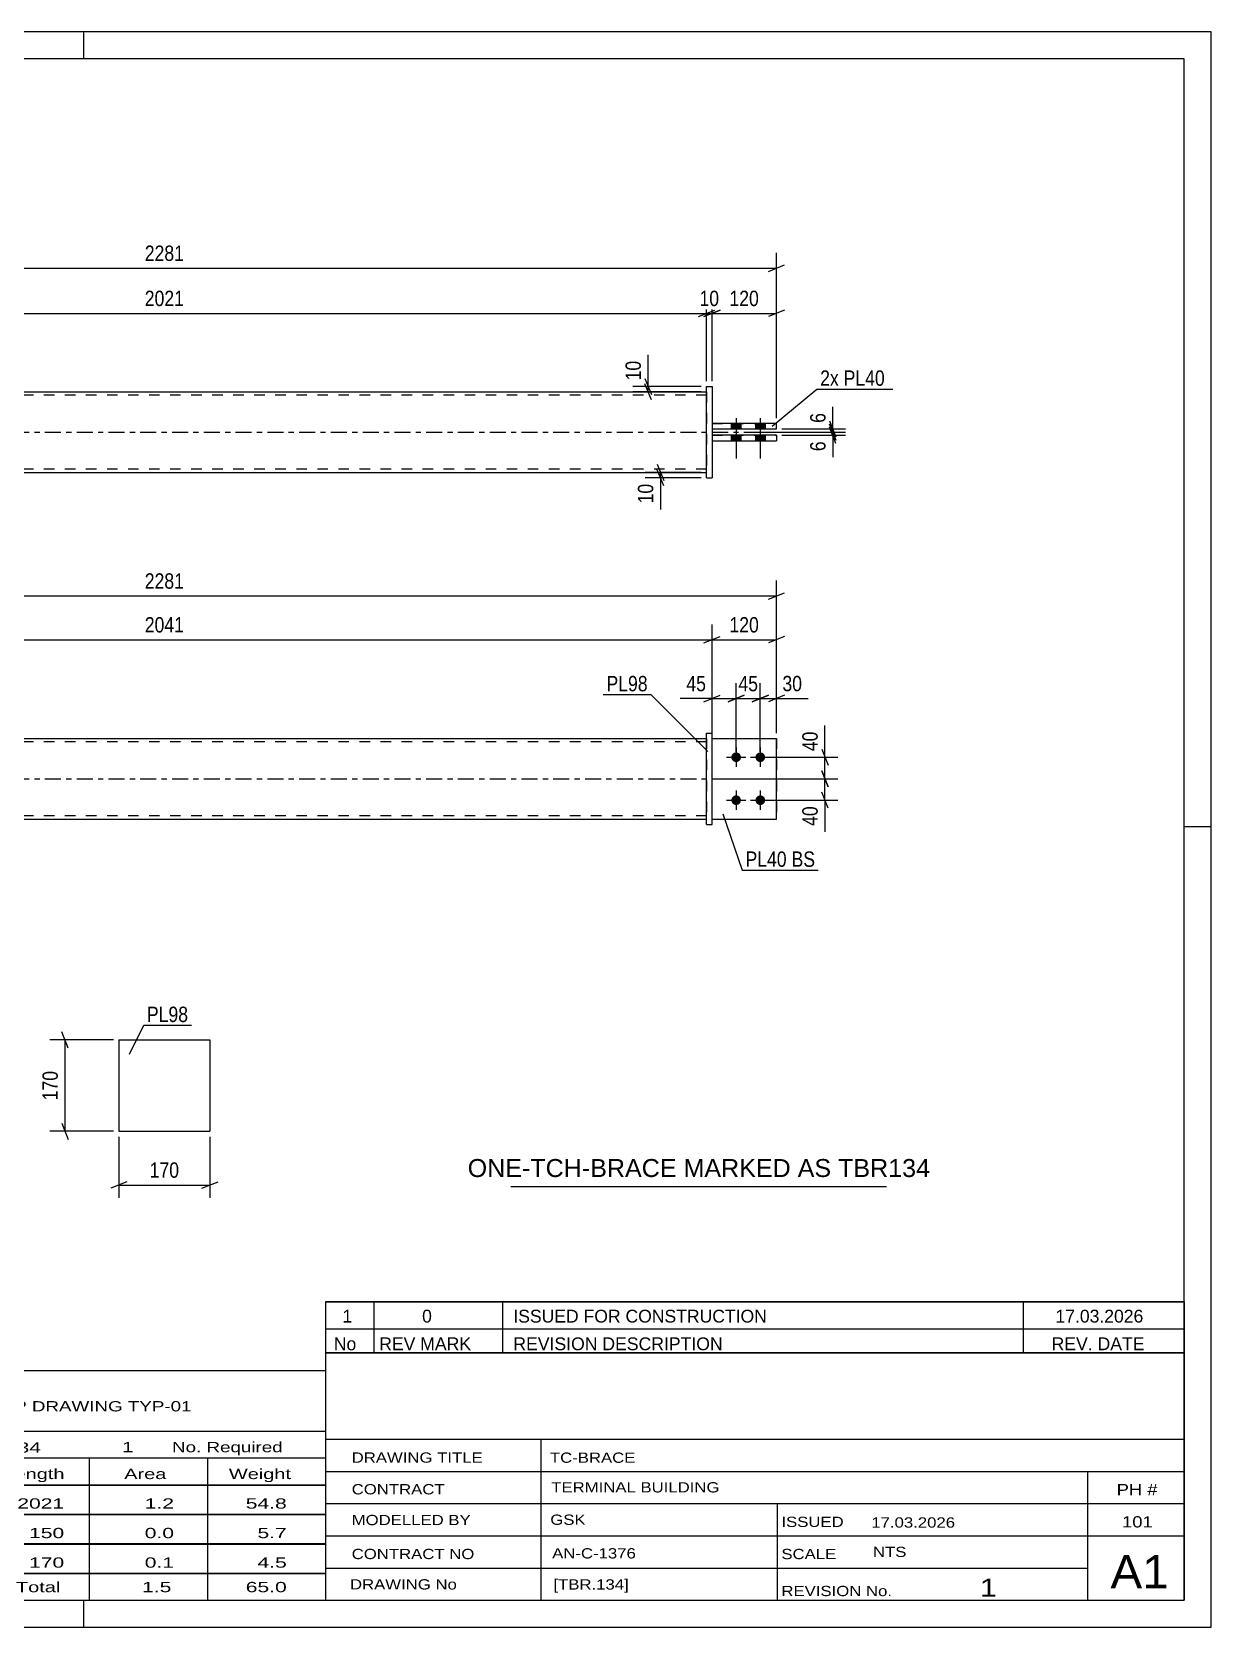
# Model space of a CAD drawing. Header units: millimetres. Extents: x 0 to 420, y 0 to 297.
# Drawn here: x 200.3 to 420, y 0 to 297 of the extents above; entities that cross this region are included whole.
import ezdxf

# ---------------------------------------------------------------- set-up
doc = ezdxf.new("R2010")
doc.units = ezdxf.units.MM
doc.linetypes.add('DXK_LINE_DOT2', pattern=[3.9198, 1.9599, -1.9599])
doc.linetypes.add('DXK_LINE_DOT3', pattern=[5.9187, 2.979, -0.9799, 0.9799, -0.9799])
doc.styles.add('Arial', font='ARIAL.TTF', dxfattribs={"height": 0.2})
doc.styles.add('Arial Narrow', font='ARIALN.TTF', dxfattribs={"height": 0.2})

# ---------------------------------------------------------------- blocks, each defined once
blk = doc.blocks.new('Unknown-580573572-1163')
at = {"color": 5, "linetype": 'Continuous'}
for p, q in [((420, 297), (0, 297)), ((210, 292), (210, 297)), ((420, 0), (420, 297)), ((415, 292), (5, 292)), ((415, 5), (415, 292)), ((420, 149), (415, 149)), ((5, 5), (415, 5)), ((210, 0), (210, 5)), ((0, 0), (420, 0))]:
    blk.add_line(p, q, dxfattribs=at)
blk = doc.blocks.new('Part-580573572-1769 - 1738')
at = {"color": 2, "linetype": 'Continuous'}
for p, q in [((327.01, 165.45), (339.01, 165.45)), ((339.01, 165.45), (339.01, 165.45)), ((339.01, 150.45), (339.01, 165.45)), ((327.01, 150.45), (339.01, 150.45))]:
    blk.add_line(p, q, dxfattribs=at)
at = {"color": 7, "linetype": 'DXK_LINE_DOT2'}
for p, q in [((327.01, 165.45), (339.01, 165.45)), ((327.01, 150.45), (327.01, 165.45)), ((327.01, 150.45), (327.01, 150.45)), ((327.01, 150.45), (339.01, 150.45))]:
    blk.add_line(p, q, dxfattribs=at)
blk = doc.blocks.new('Part-580573572-1764 - 1738')
at = {"color": 7, "linetype": 'DXK_LINE_DOT2'}
for p, q in [((327.01, 165.45), (339.01, 165.45)), ((327.01, 150.45), (327.01, 165.45)), ((327.01, 165.45), (339.01, 165.45)), ((339.01, 165.45), (339.01, 165.45)), ((339.01, 165.45), (339.01, 150.45)), ((327.01, 150.45), (327.01, 150.45)), ((327.01, 150.45), (339.01, 150.45)), ((327.01, 150.45), (339.01, 150.45))]:
    blk.add_line(p, q, dxfattribs=at)
blk = doc.blocks.new('Part-580573572-1784 - 1738')
at = {"color": 2, "linetype": 'Continuous'}
for p, q in [((326.01, 166.45), (327.01, 166.45)), ((326.01, 149.45), (326.01, 166.45)), ((327.01, 149.45), (327.01, 166.45)), ((326.01, 149.45), (326.01, 149.45)), ((326.01, 149.45), (327.01, 149.45))]:
    blk.add_line(p, q, dxfattribs=at)
at = {"color": 7, "linetype": 'DXK_LINE_DOT2'}
for p, q in [((326.01, 166.45), (327.01, 166.45)), ((326.01, 149.45), (327.01, 149.45))]:
    blk.add_line(p, q, dxfattribs=at)
blk = doc.blocks.new('Part-580573572-1804 - 1738')
at = {"color": 2, "linetype": 'Continuous'}
for p, q in [((123.96, 165.45), (326.01, 165.45)), ((123.96, 150.45), (326.01, 150.45))]:
    blk.add_line(p, q, dxfattribs=at)
at = {"color": 7, "linetype": 'DXK_LINE_DOT2'}
for p, q in [((123.96, 150.45), (123.96, 165.45)), ((326.01, 164.85), (123.96, 164.85)), ((326.01, 165.45), (326.01, 150.45)), ((326.01, 151.05), (123.96, 151.05))]:
    blk.add_line(p, q, dxfattribs=at)
at = {"color": 7, "linetype": 'DXK_LINE_DOT3'}
blk.add_line((113.96, 157.95), (336.01, 157.95), dxfattribs=at)
blk = doc.blocks.new('Bolt-580573572-1805 - 1738')
at = {"linetype": 'Continuous'}
for points in [[(331.51, 162.85), (331.69, 162.83), (331.87, 162.78), (332.04, 162.68), (332.18, 162.56), (332.29, 162.4), (332.36, 162.23), (332.4, 162.05), (332.4, 161.86), (332.36, 161.68), (332.29, 161.5), (332.18, 161.35), (332.04, 161.23), (331.87, 161.13), (331.69, 161.07), (331.51, 161.05), (331.32, 161.07), (331.14, 161.13), (330.98, 161.23), (330.84, 161.35), (330.73, 161.5), (330.65, 161.68), (330.61, 161.86), (330.61, 162.05), (330.65, 162.23), (330.73, 162.4), (330.84, 162.56), (330.98, 162.68), (331.14, 162.78), (331.32, 162.83)], [(336.01, 162.85), (336.19, 162.83), (336.37, 162.78), (336.54, 162.68), (336.68, 162.56), (336.79, 162.4), (336.86, 162.23), (336.9, 162.05), (336.9, 161.86), (336.86, 161.68), (336.79, 161.5), (336.68, 161.35), (336.54, 161.23), (336.37, 161.13), (336.19, 161.07), (336.01, 161.05), (335.82, 161.07), (335.64, 161.13), (335.48, 161.23), (335.34, 161.35), (335.23, 161.5), (335.15, 161.68), (335.11, 161.86), (335.11, 162.05), (335.15, 162.23), (335.23, 162.4), (335.34, 162.56), (335.48, 162.68), (335.64, 162.78), (335.82, 162.83)], [(331.51, 154.85), (331.69, 154.83), (331.87, 154.78), (332.04, 154.68), (332.18, 154.56), (332.29, 154.4), (332.36, 154.23), (332.4, 154.05), (332.4, 153.86), (332.36, 153.68), (332.29, 153.5), (332.18, 153.35), (332.04, 153.23), (331.87, 153.13), (331.69, 153.07), (331.51, 153.05), (331.32, 153.07), (331.14, 153.13), (330.98, 153.23), (330.84, 153.35), (330.73, 153.5), (330.65, 153.68), (330.61, 153.86), (330.61, 154.05), (330.65, 154.23), (330.73, 154.4), (330.84, 154.56), (330.98, 154.68), (331.14, 154.78), (331.32, 154.83)], [(336.01, 154.85), (336.19, 154.83), (336.37, 154.78), (336.54, 154.68), (336.68, 154.56), (336.79, 154.4), (336.86, 154.23), (336.9, 154.05), (336.9, 153.86), (336.86, 153.68), (336.79, 153.5), (336.68, 153.35), (336.54, 153.23), (336.37, 153.13), (336.19, 153.07), (336.01, 153.05), (335.82, 153.07), (335.64, 153.13), (335.48, 153.23), (335.34, 153.35), (335.23, 153.5), (335.15, 153.68), (335.11, 153.86), (335.11, 154.05), (335.15, 154.23), (335.23, 154.4), (335.34, 154.56), (335.48, 154.68), (335.64, 154.78), (335.82, 154.83)]]:
    blk.add_hatch(color=1, dxfattribs=at).paths.add_polyline_path(points)
at = {"color": 1, "linetype": 'Continuous'}
for p, q in [((331.51, 163.75), (331.51, 160.15)), ((336.01, 163.75), (336.01, 160.15)), ((329.71, 161.95), (333.31, 161.95)), ((334.21, 161.95), (337.81, 161.95)), ((331.51, 155.75), (331.51, 152.15)), ((336.01, 155.75), (336.01, 152.15)), ((329.71, 153.95), (333.31, 153.95)), ((334.21, 153.95), (337.81, 153.95))]:
    blk.add_line(p, q, dxfattribs=at)
blk = doc.blocks.new('Part-580573572-1418 - 1390')
at = {"color": 2, "linetype": 'Continuous'}
for p, q in [((339.01, 224.09), (327.01, 224.09)), ((327.01, 223.09), (339.01, 223.09)), ((339.01, 223.09), (339.01, 224.09))]:
    blk.add_line(p, q, dxfattribs=at)
at = {"color": 7, "linetype": 'DXK_LINE_DOT2'}
for p, q in [((327.01, 224.09), (327.01, 223.09)), ((327.01, 224.09), (339.01, 224.09)), ((327.01, 223.09), (339.01, 223.09))]:
    blk.add_line(p, q, dxfattribs=at)
blk = doc.blocks.new('Part-580573572-1445 - 1390')
at = {"color": 2, "linetype": 'Continuous'}
for p, q in [((123.96, 229.99), (326.01, 229.99)), ((123.96, 214.99), (326.01, 214.99))]:
    blk.add_line(p, q, dxfattribs=at)
at = {"color": 7, "linetype": 'DXK_LINE_DOT2'}
for p, q in [((123.96, 229.99), (123.96, 214.99)), ((326.01, 229.39), (123.96, 229.39)), ((326.01, 229.99), (326.01, 214.99)), ((326.01, 215.59), (123.96, 215.59))]:
    blk.add_line(p, q, dxfattribs=at)
at = {"color": 7, "linetype": 'DXK_LINE_DOT3'}
blk.add_line((113.96, 222.49), (336.01, 222.49), dxfattribs=at)
blk = doc.blocks.new('Bolt-580573572-1430 - 1390')
at = {"linetype": 'Continuous'}
for points in [[(332.41, 224.09), (330.61, 224.09), (330.61, 223.09), (332.41, 223.09)], [(332.41, 224.09), (330.61, 224.09), (330.61, 223.09), (332.41, 223.09)], [(336.91, 224.09), (335.11, 224.09), (335.11, 223.09), (336.91, 223.09)], [(336.91, 224.09), (335.11, 224.09), (335.11, 223.09), (336.91, 223.09)], [(332.41, 221.89), (330.61, 221.89), (330.61, 220.89), (332.41, 220.89)], [(332.41, 221.89), (330.61, 221.89), (330.61, 220.89), (332.41, 220.89)], [(336.91, 221.89), (335.11, 221.89), (335.11, 220.89), (336.91, 220.89)], [(336.91, 221.89), (335.11, 221.89), (335.11, 220.89), (336.91, 220.89)]]:
    blk.add_hatch(color=1, dxfattribs=at).paths.add_polyline_path(points)
at = {"color": 1, "linetype": 'Continuous'}
for p, q in [((330.61, 224.09), (330.61, 223.09)), ((330.61, 224.09), (330.61, 223.09)), ((331.51, 225.09), (331.51, 217.59)), ((331.51, 225.09), (331.51, 217.59)), ((332.41, 224.09), (332.41, 223.09)), ((332.41, 224.09), (332.41, 223.09)), ((335.11, 224.09), (335.11, 223.09)), ((335.11, 224.09), (335.11, 223.09)), ((336.01, 225.09), (336.01, 217.59)), ((336.01, 225.09), (336.01, 217.59)), ((336.91, 224.09), (336.91, 223.09)), ((336.91, 224.09), (336.91, 223.09)), ((330.61, 221.89), (330.61, 220.89)), ((330.61, 221.89), (330.61, 220.89)), ((332.41, 221.89), (332.41, 220.89)), ((332.41, 221.89), (332.41, 220.89)), ((335.11, 221.89), (335.11, 220.89)), ((335.11, 221.89), (335.11, 220.89)), ((336.91, 221.89), (336.91, 220.89)), ((336.91, 221.89), (336.91, 220.89))]:
    blk.add_line(p, q, dxfattribs=at)
blk = doc.blocks.new('Part-580573572-1457 - 1390')
at = {"color": 2, "linetype": 'Continuous'}
for p, q in [((326.01, 230.99), (326.01, 230.99)), ((326.01, 213.99), (326.01, 230.99)), ((326.01, 230.99), (327.01, 230.99)), ((327.01, 230.99), (327.01, 230.99)), ((327.01, 230.99), (327.01, 213.99)), ((326.01, 213.99), (327.01, 213.99)), ((326.01, 213.99), (326.01, 213.99)), ((327.01, 213.99), (327.01, 213.99))]:
    blk.add_line(p, q, dxfattribs=at)
at = {"color": 7, "linetype": 'DXK_LINE_DOT2'}
for p, q in [((326.01, 230.99), (327.01, 230.99)), ((326.01, 213.99), (327.01, 213.99)), ((327.01, 213.99), (327.01, 213.99))]:
    blk.add_line(p, q, dxfattribs=at)
blk = doc.blocks.new('Part-580573572-1462 - 1390')
at = {"color": 2, "linetype": 'Continuous'}
for p, q in [((339.01, 221.89), (327.01, 221.89)), ((327.01, 220.89), (339.01, 220.89)), ((339.01, 221.89), (339.01, 220.89))]:
    blk.add_line(p, q, dxfattribs=at)
at = {"color": 7, "linetype": 'DXK_LINE_DOT2'}
for p, q in [((327.01, 221.89), (327.01, 220.89)), ((327.01, 221.89), (339.01, 221.89)), ((327.01, 220.89), (339.01, 220.89))]:
    blk.add_line(p, q, dxfattribs=at)
blk = doc.blocks.new('Part-580573572-2294 - 2288')
at = {"color": 2, "linetype": 'Continuous'}
for p, q in [((216.48, 109.31), (216.48, 92.31)), ((216.48, 109.31), (233.48, 109.31)), ((233.48, 109.31), (233.48, 92.31)), ((216.48, 92.31), (233.48, 92.31))]:
    blk.add_line(p, q, dxfattribs=at)
blk = doc.blocks.new('StraightDimension-580573572-1826 - 1738')
at = {"color": 7, "linetype": 'Continuous'}
for p, q in [((331.51, 162.95), (331.51, 175.74)), ((336.01, 162.95), (336.01, 175.74)), ((330.01, 172.29), (333.01, 173.49)), ((331.51, 172.89), (336.01, 172.89)), ((337.51, 173.49), (334.51, 172.29))]:
    blk.add_line(p, q, dxfattribs=at)
at = {"color": 0}
blk.add_wipeout([(336.18, 173.64), (336.18, 177.84), (331.33, 177.84), (331.33, 173.64)], dxfattribs=at)
at = {"color": 3, "style": 'Arial Narrow'}
blk.add_text('45', height=2.863, dxfattribs=at).set_placement((331.93, 174.24))
blk = doc.blocks.new('StraightDimension-580573572-1914 - 1738')
at = {"color": 7, "linetype": 'Continuous'}
for p, q in [((124.46, 184.43), (121.46, 183.23)), ((122.96, 158.95), (122.96, 186.68)), ((325.51, 183.23), (328.51, 184.43)), ((327.01, 166.45), (327.01, 186.68)), ((122.96, 183.83), (327.01, 183.83))]:
    blk.add_line(p, q, dxfattribs=at)
at = {"color": 0}
blk.add_wipeout([(229.24, 184.58), (229.24, 188.78), (220.73, 188.78), (220.73, 184.58)], dxfattribs=at)
at = {"color": 3, "style": 'Arial Narrow'}
blk.add_text('2041', height=2.863, dxfattribs=at).set_placement((221.33, 185.18))
blk = doc.blocks.new('StraightDimension-580573572-1810 - 1738')
at = {"color": 7, "linetype": 'Continuous'}
for p, q in [((336.01, 162.95), (336.01, 175.74)), ((339.01, 166.45), (339.01, 175.74)), ((334.51, 172.29), (337.51, 173.49)), ((336.01, 172.89), (339.01, 172.89)), ((340.51, 173.49), (337.51, 172.29))]:
    blk.add_line(p, q, dxfattribs=at)
at = {"color": 0}
blk.add_wipeout([(344.39, 173.64), (344.39, 177.84), (339.53, 177.84), (339.53, 173.64)], dxfattribs=at)
at = {"color": 7, "linetype": 'Continuous'}
blk.add_line((339.01, 172.89), (344.91, 172.89), dxfattribs=at)
blk.add_line((339.01, 172.89), (344.91, 172.89), dxfattribs=at)
at = {"color": 3, "style": 'Arial Narrow'}
blk.add_text('30', height=2.863, dxfattribs=at).set_placement((340.13, 174.24))
blk = doc.blocks.new('StraightDimension-580573572-1839 - 1738')
at = {"color": 7, "linetype": 'Continuous'}
for p, q in [((327.01, 166.45), (327.01, 175.74)), ((331.51, 162.95), (331.51, 175.74)), ((325.51, 172.29), (328.51, 173.49)), ((327.01, 172.89), (331.51, 172.89)), ((333.01, 173.49), (330.01, 172.29))]:
    blk.add_line(p, q, dxfattribs=at)
at = {"color": 0}
blk.add_wipeout([(326.48, 173.64), (326.48, 177.84), (321.63, 177.84), (321.63, 173.64)], dxfattribs=at)
at = {"color": 7, "linetype": 'Continuous'}
blk.add_line((327.01, 172.89), (321.1, 172.89), dxfattribs=at)
blk.add_line((327.01, 172.89), (321.1, 172.89), dxfattribs=at)
at = {"color": 3, "style": 'Arial Narrow'}
blk.add_text('45', height=2.863, dxfattribs=at).set_placement((322.23, 174.24))
blk = doc.blocks.new('StraightDimension-580573572-1856 - 1738')
at = {"color": 7, "linetype": 'Continuous'}
for p, q in [((110.96, 166.45), (110.96, 194.83)), ((339.01, 166.45), (339.01, 194.83)), ((112.46, 192.58), (109.46, 191.38)), ((110.96, 191.98), (339.01, 191.98)), ((337.51, 191.38), (340.51, 192.58))]:
    blk.add_line(p, q, dxfattribs=at)
at = {"color": 0}
blk.add_wipeout([(229.24, 192.73), (229.24, 196.93), (220.73, 196.93), (220.73, 192.73)], dxfattribs=at)
at = {"color": 3, "style": 'Arial Narrow'}
blk.add_text('2281', height=2.863, dxfattribs=at).set_placement((221.33, 193.33))
blk = doc.blocks.new('StraightDimension-580573572-1876 - 1738')
at = {"color": 7, "linetype": 'Continuous'}
for p, q in [((347.45, 163.45), (348.65, 160.45)), ((337.01, 161.95), (350.45, 161.95)), ((348.05, 157.95), (348.05, 161.95)), ((328.01, 157.95), (350.45, 157.95)), ((348.65, 156.45), (347.45, 159.45))]:
    blk.add_line(p, q, dxfattribs=at)
at = {"color": 0}
blk.add_wipeout([(347.3, 167.34), (343.1, 167.34), (343.1, 162.48), (347.3, 162.48)], dxfattribs=at)
at = {"color": 7, "linetype": 'Continuous'}
blk.add_line((348.05, 161.95), (348.05, 167.86), dxfattribs=at)
blk.add_line((348.05, 161.95), (348.05, 167.86), dxfattribs=at)
at = {"color": 3, "style": 'Arial Narrow'}
blk.add_text('40', height=2.863, rotation=90.0002, dxfattribs=at).set_placement((346.7, 163.08))
blk = doc.blocks.new('StraightDimension-580573572-1885 - 1738')
at = {"color": 7, "linetype": 'Continuous'}
for p, q in [((328.01, 157.95), (350.45, 157.95)), ((347.45, 159.45), (348.65, 156.45)), ((348.05, 153.95), (348.05, 157.95)), ((348.65, 152.45), (347.45, 155.45)), ((337.01, 153.95), (350.45, 153.95))]:
    blk.add_line(p, q, dxfattribs=at)
at = {"color": 0}
blk.add_wipeout([(347.3, 153.43), (343.1, 153.43), (343.1, 148.57), (347.3, 148.57)], dxfattribs=at)
at = {"color": 7, "linetype": 'Continuous'}
blk.add_line((348.05, 153.95), (348.05, 148.05), dxfattribs=at)
blk.add_line((348.05, 153.95), (348.05, 148.05), dxfattribs=at)
at = {"color": 3, "style": 'Arial Narrow'}
blk.add_text('40', height=2.863, rotation=90.0002, dxfattribs=at).set_placement((346.7, 149.17))
blk = doc.blocks.new('StraightDimension-580573572-1895 - 1738')
at = {"color": 7, "linetype": 'Continuous'}
for p, q in [((325.51, 183.23), (328.51, 184.43)), ((327.01, 166.45), (327.01, 186.68)), ((340.51, 184.43), (337.51, 183.23)), ((339.01, 166.45), (339.01, 186.68)), ((327.01, 183.83), (339.01, 183.83))]:
    blk.add_line(p, q, dxfattribs=at)
at = {"color": 0}
blk.add_wipeout([(336.35, 184.58), (336.35, 188.78), (329.66, 188.78), (329.66, 184.58)], dxfattribs=at)
at = {"color": 3, "style": 'Arial Narrow'}
blk.add_text('120', height=2.863, dxfattribs=at).set_placement((330.26, 185.18))
blk = doc.blocks.new('StraightDimension-580573572-1552 - 1390')
at = {"color": 7, "linetype": 'Continuous'}
for p, q in [((314.51, 232.49), (315.71, 229.49)), ((325.01, 230.99), (312.26, 230.99)), ((325.01, 229.99), (312.26, 229.99)), ((315.71, 228.49), (314.51, 231.49)), ((315.11, 229.99), (315.11, 230.99))]:
    blk.add_line(p, q, dxfattribs=at)
at = {"color": 0}
blk.add_wipeout([(314.36, 236.37), (310.16, 236.37), (310.16, 231.51), (314.36, 231.51)], dxfattribs=at)
at = {"color": 7, "linetype": 'Continuous'}
blk.add_line((315.11, 230.99), (315.11, 236.89), dxfattribs=at)
blk.add_line((315.11, 230.99), (315.11, 236.89), dxfattribs=at)
at = {"color": 3, "style": 'Arial Narrow'}
blk.add_text('10', height=2.863, rotation=90.0002, dxfattribs=at).set_placement((313.76, 232.11))
blk = doc.blocks.new('StraightDimension-580573572-1538 - 1390')
at = {"color": 7, "linetype": 'Continuous'}
for p, q in [((325.01, 214.99), (314.56, 214.99)), ((325.01, 213.99), (314.56, 213.99)), ((316.81, 216.49), (318.01, 213.49)), ((318.01, 212.49), (316.81, 215.49)), ((317.41, 213.99), (317.41, 214.99))]:
    blk.add_line(p, q, dxfattribs=at)
at = {"color": 0}
blk.add_wipeout([(316.66, 213.46), (312.46, 213.46), (312.46, 208.61), (316.66, 208.61)], dxfattribs=at)
at = {"color": 7, "linetype": 'Continuous'}
blk.add_line((317.41, 213.99), (317.41, 208.08), dxfattribs=at)
blk.add_line((317.41, 213.99), (317.41, 208.08), dxfattribs=at)
at = {"color": 3, "style": 'Arial Narrow'}
blk.add_text('10', height=2.863, rotation=90.0002, dxfattribs=at).set_placement((316.06, 209.21))
blk = doc.blocks.new('StraightDimension-580573572-1567 - 1390')
at = {"color": 7, "linetype": 'Continuous'}
for p, q in [((110.96, 225.09), (110.96, 255.86)), ((339.01, 225.09), (339.01, 255.86)), ((112.46, 253.61), (109.46, 252.41)), ((110.96, 253.01), (339.01, 253.01)), ((337.51, 252.41), (340.51, 253.61))]:
    blk.add_line(p, q, dxfattribs=at)
at = {"color": 0}
blk.add_wipeout([(229.24, 253.76), (229.24, 257.96), (220.73, 257.96), (220.73, 253.76)], dxfattribs=at)
at = {"color": 3, "style": 'Arial Narrow'}
blk.add_text('2281', height=2.863, dxfattribs=at).set_placement((221.33, 254.36))
blk = doc.blocks.new('StraightDimension-580573572-1578 - 1390')
at = {"color": 7, "linetype": 'Continuous'}
for p, q in [((327.01, 231.99), (327.01, 247.45)), ((339.01, 225.09), (339.01, 247.45)), ((325.51, 244), (328.51, 245.2)), ((327.01, 244.6), (339.01, 244.6)), ((340.51, 245.2), (337.51, 244))]:
    blk.add_line(p, q, dxfattribs=at)
at = {"color": 0}
blk.add_wipeout([(336.35, 245.35), (336.35, 249.55), (329.66, 249.55), (329.66, 245.35)], dxfattribs=at)
at = {"color": 3, "style": 'Arial Narrow'}
blk.add_text('120', height=2.863, dxfattribs=at).set_placement((330.26, 245.95))
blk = doc.blocks.new('StraightDimension-580573572-1608 - 1390')
at = {"color": 7, "linetype": 'Continuous'}
for p, q in [((123.96, 231.99), (123.96, 247.45)), ((326.01, 231.99), (326.01, 247.45)), ((125.46, 245.2), (122.46, 244)), ((123.96, 244.6), (326.01, 244.6)), ((324.51, 244), (327.51, 245.2))]:
    blk.add_line(p, q, dxfattribs=at)
at = {"color": 0}
blk.add_wipeout([(229.24, 245.35), (229.24, 249.55), (220.73, 249.55), (220.73, 245.35)], dxfattribs=at)
at = {"color": 3, "style": 'Arial Narrow'}
blk.add_text('2021', height=2.863, dxfattribs=at).set_placement((221.33, 245.95))
blk = doc.blocks.new('StraightDimension-580573572-1618 - 1390')
at = {"color": 7, "linetype": 'Continuous'}
for p, q in [((326.01, 231.99), (326.01, 247.45)), ((327.01, 231.99), (327.01, 247.45)), ((324.51, 244), (327.51, 245.2)), ((328.51, 245.2), (325.51, 244)), ((326.01, 244.6), (327.01, 244.6))]:
    blk.add_line(p, q, dxfattribs=at)
at = {"color": 0}
blk.add_wipeout([(328.93, 245.35), (328.93, 249.55), (324.08, 249.55), (324.08, 245.35)], dxfattribs=at)
at = {"color": 3, "style": 'Arial Narrow'}
blk.add_text('10', height=2.863, dxfattribs=at).set_placement((324.68, 245.95))
blk = doc.blocks.new('StraightDimension-580573572-1650 - 1390')
at = {"color": 7, "linetype": 'Continuous'}
for p, q in [((348.91, 223.99), (350.11, 220.99)), ((350.11, 220.39), (348.91, 223.39)), ((334.76, 222.49), (351.91, 222.49)), ((340.01, 221.89), (351.91, 221.89)), ((349.51, 221.89), (349.51, 222.49))]:
    blk.add_line(p, q, dxfattribs=at)
at = {"color": 0}
blk.add_wipeout([(348.76, 221.36), (344.56, 221.36), (344.56, 218.34), (348.76, 218.34)], dxfattribs=at)
at = {"color": 7, "linetype": 'Continuous'}
blk.add_line((349.51, 221.89), (349.51, 217.81), dxfattribs=at)
blk.add_line((349.51, 221.89), (349.51, 217.81), dxfattribs=at)
at = {"color": 3, "style": 'Arial Narrow'}
blk.add_text('6', height=2.86, rotation=90.0002, dxfattribs=at).set_placement((348.16, 218.94))
blk = doc.blocks.new('StraightDimension-580573572-1661 - 1390')
at = {"color": 7, "linetype": 'Continuous'}
for p, q in [((340.01, 223.09), (351.91, 223.09)), ((348.91, 224.59), (350.11, 221.59)), ((350.11, 220.99), (348.91, 223.99)), ((349.51, 222.49), (349.51, 223.09)), ((334.76, 222.49), (351.91, 222.49))]:
    blk.add_line(p, q, dxfattribs=at)
at = {"color": 0}
blk.add_wipeout([(348.76, 226.64), (344.56, 226.64), (344.56, 223.61), (348.76, 223.61)], dxfattribs=at)
at = {"color": 7, "linetype": 'Continuous'}
blk.add_line((349.51, 223.09), (349.51, 227.17), dxfattribs=at)
blk.add_line((349.51, 223.09), (349.51, 227.17), dxfattribs=at)
at = {"color": 3, "style": 'Arial Narrow'}
blk.add_text('6', height=2.86, rotation=90.0002, dxfattribs=at).set_placement((348.16, 224.21))
blk = doc.blocks.new('StraightDimension-580573572-2305 - 2288')
at = {"color": 7, "linetype": 'Continuous'}
for p, q in [((216.48, 91.31), (216.48, 79.91)), ((233.48, 91.31), (233.48, 79.91)), ((217.98, 82.91), (214.98, 81.71)), ((216.48, 82.31), (233.48, 82.31)), ((231.98, 81.71), (234.98, 82.91))]:
    blk.add_line(p, q, dxfattribs=at)
at = {"color": 0}
blk.add_wipeout([(228.32, 83.06), (228.32, 87.26), (221.64, 87.26), (221.64, 83.06)], dxfattribs=at)
at = {"color": 3, "style": 'Arial Narrow'}
blk.add_text('170', height=2.863, dxfattribs=at).set_placement((222.24, 83.66))
blk = doc.blocks.new('StraightDimension-580573572-2296 - 2288')
at = {"color": 7, "linetype": 'Continuous'}
for p, q in [((207.08, 107.81), (205.88, 110.81)), ((215.48, 109.31), (203.63, 109.31)), ((206.48, 92.31), (206.48, 109.31)), ((215.48, 92.31), (203.63, 92.31)), ((205.88, 93.81), (207.08, 90.81))]:
    blk.add_line(p, q, dxfattribs=at)
at = {"color": 0}
blk.add_wipeout([(205.73, 104.16), (201.53, 104.16), (201.53, 97.47), (205.73, 97.47)], dxfattribs=at)
at = {"color": 3, "style": 'Arial Narrow'}
blk.add_text('170', height=2.863, rotation=90.0002, dxfattribs=at).set_placement((205.13, 98.07))
blk = doc.blocks.new('Unknown-580573572-3710')
at = {"color": 7, "linetype": 'Continuous'}
for p, q in [((255, 51.05), (255, 5)), ((255, 51.05), (415, 51.05)), ((415, 51), (415, 5)), ((255, 35), (415, 35)), ((295.14, 35), (295.14, 5)), ((255, 29), (415, 29)), ((397, 5.05), (397, 29.05)), ((255, 23), (415, 23)), ((339.14, 23), (339.14, 5)), ((255, 17), (415, 17)), ((255, 11), (397, 11)), ((255, 5), (415, 5))]:
    blk.add_line(p, q, dxfattribs=at)
at = {"color": 7, "style": 'Arial Narrow'}
for s, height, width, p in [('DRAWING TITLE', 1.9089, 1.425378, (259.88, 30.61)), ('TC-BRACE', 1.909, 1.425378, (296.81, 30.59)), ('TERMINAL BUILDING', 1.9089, 1.425378, (297.06, 25.07)), ('CONTRACT', 1.909, 1.425378, (259.88, 24.71)), ('MODELLED BY', 1.9089, 1.425378, (259.88, 18.98)), ('GSK', 1.909, 1.425378, (296.88, 19.04)), ('ISSUED', 1.909, 1.425378, (339.94, 18.64)), ('17.03.2026', 1.909, 1.425378, (356.69, 18.52)), ('CONTRACT NO', 1.9089, 1.425378, (259.88, 12.66)), ('AN-C-1376', 1.909, 1.425378, (297.23, 12.78)), ('SCALE', 1.909, 1.425378, (339.94, 12.65)), ('A1', 6.204, 1.25, (401.24, 7.2)), ('DRAWING No', 1.909, 1.425378, (259.56, 7)), ('[TBR.134]', 1.909, 1.425378, (297.46, 6.99)), ('1', 3.34, 1.5, (376.91, 5.68)), ('REVISION No.', 1.9089, 1.425378, (339.94, 5.77))]:
    blk.add_text(s, height=height, dxfattribs=dict(at, width=width)).set_placement(p)
at = {"color": 7, "linetype": 'Continuous', "style": 'Arial Narrow'}
for s, height, width, p in [('PH #', 2.1, 1.42538, (402.4, 24.55)), ('101', 2.1, 1.42538, (403.41, 18.55)), ('NTS', 1.909, 1.425378, (357, 13.05))]:
    blk.add_text(s, height=height, dxfattribs=dict(at, width=width)).set_placement(p)
blk = doc.blocks.new('Unknown-580573572-3711')
at = {"color": 7, "linetype": 'Continuous'}
for p, q in [((255, 60.55), (415, 60.55)), ((415, 60.55), (255, 60.55)), ((255, 60.55), (255, 55.55)), ((264, 60.55), (264, 55.55)), ((288, 60.55), (288, 55.55)), ((385, 60.55), (385, 55.55)), ((415, 60.55), (415, 55.55)), ((255, 55.55), (415, 55.55)), ((255, 55.55), (255, 51.05)), ((255, 55.55), (415, 55.55)), ((264, 55.55), (264, 51.05)), ((288, 55.55), (288, 51.05)), ((385, 55.55), (385, 51.05)), ((415, 55.55), (415, 51.05)), ((415, 51.05), (255, 51.05))]:
    blk.add_line(p, q, dxfattribs=at)
at = {"color": 7, "linetype": 'Continuous', "style": 'Arial Narrow'}
for s, height, width, p in [('1', 2.39, 1.196471, (258.16, 56.7)), ('0', 2.39, 1.196471, (273, 56.7)), ('ISSUED FOR CONSTRUCTION', 2.3861, 1.196471, (290, 56.7)), ('17.03.2026', 2.386, 1.196471, (391, 56.7)), ('No', 2.386, 1.2, (256.54, 51.55)), ('REV MARK', 2.386, 1.2, (265, 51.55)), ('REVISION DESCRIPTION', 2.3861, 1.2, (290, 51.55)), ('REV. DATE', 2.386, 1.2, (390.28, 51.55))]:
    blk.add_text(s, height=height, dxfattribs=dict(at, width=width)).set_placement(p)
blk = doc.blocks.new('Unknown-580573572-3712')
at = {"color": 7, "linetype": 'Continuous'}
for p, q in [((95, 47.75), (255, 47.75)), ((95, 36.5), (95, 47.75)), ((255, 47.75), (255, 36.5)), ((95, 36.5), (255, 36.5)), ((95, 36.5), (95, 31.5)), ((255, 36.5), (255, 31.5)), ((95, 31.5), (255, 31.5)), ((95, 31.5), (95, 26.5)), ((119, 31.5), (119, 26.5)), ((154.5, 31.5), (154.5, 26.5)), ((180.5, 31.5), (180.5, 26.5)), ((193.5, 31.5), (193.5, 26.5)), ((211, 31.5), (211, 26.5)), ((233, 31.5), (233, 26.5)), ((255, 31.5), (255, 26.5)), ((95, 26.5), (255, 26.5)), ((95, 26.45), (95, 21.05)), ((95, 26.45), (255, 26.45)), ((119, 26.5), (119, 21)), ((154.5, 26.5), (154.5, 21)), ((180.5, 26.5), (180.5, 21)), ((193.5, 26.5), (193.5, 21)), ((211, 26.5), (211, 21)), ((233, 26.5), (233, 21)), ((255, 26.45), (255, 21.05)), ((95, 21.05), (255, 21.05)), ((95, 20.95), (95, 15.55)), ((95, 20.95), (255, 20.95)), ((119, 21), (119, 15.5)), ((154.5, 21), (154.5, 15.5)), ((180.5, 21), (180.5, 15.5)), ((193.5, 21), (193.5, 15.5)), ((211, 21), (211, 15.5)), ((233, 21), (233, 15.5)), ((255, 20.95), (255, 15.55)), ((95, 15.55), (255, 15.55)), ((95, 15.45), (95, 10.05)), ((95, 15.45), (255, 15.45)), ((119, 15.5), (119, 10)), ((154.5, 15.5), (154.5, 10)), ((180.5, 15.5), (180.5, 10)), ((193.5, 15.5), (193.5, 10)), ((211, 15.5), (211, 10)), ((233, 15.5), (233, 10)), ((255, 15.45), (255, 10.05)), ((95, 10.05), (255, 10.05)), ((95, 10), (255, 10)), ((95, 10), (95, 5)), ((211, 10), (211, 5)), ((233, 10), (233, 5)), ((255, 10), (255, 5)), ((95, 5), (255, 5))]:
    blk.add_line(p, q, dxfattribs=at)
at = {"color": 7, "style": 'Arial Narrow'}
for s, height, width, p in [('GENERAL NOTES & WELD DETAILS :', 2.8633, 1.4, (96.15, 40.06)), ('REFER TYP DRAWING TYP-01', 1.9089, 1.6, (179.7, 40.16)), ("MATERIAL LIST FOR ASSEMBLY MK'D", 1.9089, 1.6, (96.15, 32.56)), ('TBR134', 1.909, 1.794707, (187.59, 32.47)), ('1', 1.91, 1.794707, (217.08, 32.56)), ('No. Required', 1.9089, 1.6, (226.41, 32.56)), ('Mark', 1.909, 1.7, (96.34, 27.5)), ('Profile', 1.909, 1.7, (129.41, 27.5)), ('Material', 1.909, 1.7, (159.54, 27.56)), ('No.', 1.909, 1.7, (184.5, 27.56)), ('Length', 1.909, 1.7, (195, 27.56)), ('Area', 1.909, 1.7, (217.5, 27.56)), ('Weight', 1.909, 1.7, (237, 27.56))]:
    blk.add_text(s, height=height, dxfattribs=dict(at, width=width)).set_placement(p)
at = {"color": 7, "linetype": 'Continuous', "style": 'Arial Narrow'}
for s, height, width, p in [('TBR134', 1.909, 1.794707, (96.5, 22.06)), ('SHS150*6', 1.909, 1.794707, (121, 22.06)), ('E350', 1.909, 1.794707, (160.74, 22.06)), ('1', 1.91, 1.794707, (184.86, 22.06)), ('2021', 1.909, 1.794707, (197.58, 22.06)), ('1.2', 1.909, 1.794707, (221.32, 22.06)), ('54.8', 1.909, 1.794707, (240.14, 22.06)), ('PL40', 1.909, 1.794707, (96.5, 16.56)), ('PL10*120', 1.909, 1.794707, (121, 16.56)), ('E350', 1.909, 1.794707, (160.74, 16.56)), ('4', 1.91, 1.794707, (184.86, 16.56)), ('150', 1.909, 1.794707, (199.77, 16.56)), ('0.0', 1.909, 1.794707, (221.32, 16.56)), ('5.7', 1.909, 1.794707, (242.33, 16.56)), ('PL98', 1.909, 1.794707, (96.5, 11.06)), ('PL10*170', 1.909, 1.794707, (121, 11.06)), ('E350', 1.909, 1.794707, (160.74, 11.06)), ('2', 1.91, 1.794707, (184.86, 11.06)), ('170', 1.909, 1.794707, (199.77, 11.06)), ('0.1', 1.909, 1.794707, (221.32, 11.06)), ('4.5', 1.909, 1.794707, (242.33, 11.06)), ('Total', 1.909, 1.7, (197.33, 6.5)), ('1.5', 1.909, 1.794707, (220.83, 6.5)), ('65.0', 1.909, 1.794707, (240.14, 6.5))]:
    blk.add_text(s, height=height, dxfattribs=dict(at, width=width)).set_placement(p)
blk = doc.blocks.new('Unknown-580573572-3713')
at = {"color": 7, "linetype": 'Continuous'}
blk.add_line((289.5, 82.05), (359.5, 82.05), dxfattribs=at)
at = {"color": 7, "style": 'Arial'}
blk.add_text('ONE-TCH-BRACE MARKED AS TBR134', height=3.3428, dxfattribs=at).set_placement((281.49, 83.8))
blk = doc.blocks.new('Mark-580573572-1780 - 1738')
at = {"color": 0}
blk.add_wipeout([(315.03, 174.23), (315.03, 177.23), (307.35, 177.23), (307.35, 174.23)], dxfattribs=at)
blk.add_wipeout([(315.03, 174.23), (315.03, 177.23), (307.35, 177.23), (307.35, 174.23)], dxfattribs=at)
at = {"color": 30, "linetype": 'Continuous'}
for p in [(306.75, 173.63), (326.24, 163.03)]:
    blk.add_line(p, (315.63, 173.63), dxfattribs=at)
at = {"color": 3, "style": 'Arial Narrow'}
blk.add_text('PL98', height=2.863, dxfattribs=at).set_placement((307.35, 174.23))
blk = doc.blocks.new('MarkSet-580573572-2051 - 1738')
at = {"color": 0}
blk.add_wipeout([(340.93, 141.55), (340.93, 144.55), (333.25, 144.55), (333.25, 141.55)], dxfattribs=at)
blk.add_wipeout([(340.93, 141.55), (340.93, 144.55), (333.25, 144.55), (333.25, 141.55)], dxfattribs=at)
at = {"color": 30, "linetype": 'Continuous'}
blk.add_line((329.01, 151.42), (332.65, 140.95), dxfattribs=at)
at = {"color": 0}
blk.add_wipeout([(346.21, 141.55), (346.21, 144.55), (341.83, 144.55), (341.83, 141.55)], dxfattribs=at)
blk.add_wipeout([(346.21, 141.55), (346.21, 144.55), (341.83, 144.55), (341.83, 141.55)], dxfattribs=at)
at = {"color": 30, "linetype": 'Continuous'}
blk.add_line((332.65, 140.95), (346.81, 140.95), dxfattribs=at)
at = {"color": 3, "style": 'Arial Narrow'}
for s, p in [('PL40', (333.25, 141.55)), ('BS', (341.83, 141.55))]:
    blk.add_text(s, height=2.863, dxfattribs=at).set_placement(p)
blk = doc.blocks.new('MarkSet-580573572-1723 - 1390')
at = {"color": 0}
blk.add_wipeout([(350.63, 231.11), (350.63, 234.11), (347.16, 234.11), (347.16, 231.11)], dxfattribs=at)
blk.add_wipeout([(350.63, 231.11), (350.63, 234.11), (347.16, 234.11), (347.16, 231.11)], dxfattribs=at)
at = {"color": 30, "linetype": 'Continuous'}
blk.add_line((338.21, 223.6), (346.56, 230.51), dxfattribs=at)
at = {"color": 0}
blk.add_wipeout([(359.21, 231.11), (359.21, 234.11), (351.53, 234.11), (351.53, 231.11)], dxfattribs=at)
blk.add_wipeout([(359.21, 231.11), (359.21, 234.11), (351.53, 234.11), (351.53, 231.11)], dxfattribs=at)
at = {"color": 30, "linetype": 'Continuous'}
blk.add_line((346.56, 230.51), (360.71, 230.51), dxfattribs=at)
at = {"color": 3, "style": 'Arial Narrow'}
for s, p in [('2x', (347.16, 231.11)), ('PL40', (351.53, 231.11))]:
    blk.add_text(s, height=2.863, dxfattribs=at).set_placement(p)
blk = doc.blocks.new('Mark-580573572-2290 - 2288')
at = {"color": 0}
blk.add_wipeout([(229.41, 112.65), (229.41, 115.65), (221.73, 115.65), (221.73, 112.65)], dxfattribs=at)
blk.add_wipeout([(229.41, 112.65), (229.41, 115.65), (221.73, 115.65), (221.73, 112.65)], dxfattribs=at)
at = {"color": 30, "linetype": 'Continuous'}
for p, q in [((218.5, 106.69), (221.13, 112.05)), ((221.13, 112.05), (230.01, 112.05))]:
    blk.add_line(p, q, dxfattribs=at)
at = {"color": 3, "style": 'Arial Narrow'}
blk.add_text('PL98', height=2.863, dxfattribs=at).set_placement((221.73, 112.65))

msp = doc.modelspace()

# ---------------------------------------------------------------- block references
for name in ['Unknown-580573572-1163', 'Part-580573572-1445 - 1390', 'Part-580573572-1457 - 1390', 'Part-580573572-1418 - 1390', 'Bolt-580573572-1430 - 1390', 'Part-580573572-1462 - 1390', 'Part-580573572-1784 - 1738', 'Part-580573572-1804 - 1738', 'Part-580573572-1769 - 1738', 'Part-580573572-1764 - 1738', 'Bolt-580573572-1805 - 1738', 'Part-580573572-2294 - 2288', 'Unknown-580573572-3713', 'Unknown-580573572-3711', 'Unknown-580573572-3710', 'Unknown-580573572-3712']:
    msp.add_blockref(name, (0, 0))

# ---------------------------------------------------------------- next in the draw order: block references
for name in ['StraightDimension-580573572-1552 - 1390', 'StraightDimension-580573572-1538 - 1390', 'StraightDimension-580573572-1914 - 1738', 'StraightDimension-580573572-1826 - 1738', 'Mark-580573572-2290 - 2288', 'StraightDimension-580573572-2305 - 2288']:
    msp.add_blockref(name, (0, 0))

# ---------------------------------------------------------------- next in the draw order: block references
for name in ['StraightDimension-580573572-1567 - 1390', 'StraightDimension-580573572-1839 - 1738', 'StraightDimension-580573572-1810 - 1738', 'StraightDimension-580573572-2296 - 2288']:
    msp.add_blockref(name, (0, 0))

# ---------------------------------------------------------------- next in the draw order: block references
for name in ['StraightDimension-580573572-1578 - 1390', 'StraightDimension-580573572-1856 - 1738']:
    msp.add_blockref(name, (0, 0))

# ---------------------------------------------------------------- next in the draw order: block references
for name in ['StraightDimension-580573572-1608 - 1390', 'StraightDimension-580573572-1650 - 1390', 'StraightDimension-580573572-1876 - 1738']:
    msp.add_blockref(name, (0, 0))

# ---------------------------------------------------------------- next in the draw order: block references
for name in ['StraightDimension-580573572-1618 - 1390', 'StraightDimension-580573572-1661 - 1390', 'StraightDimension-580573572-1895 - 1738', 'StraightDimension-580573572-1885 - 1738']:
    msp.add_blockref(name, (0, 0))

# ---------------------------------------------------------------- next in the draw order: block references
for name in ['MarkSet-580573572-1723 - 1390', 'Mark-580573572-1780 - 1738', 'MarkSet-580573572-2051 - 1738']:
    msp.add_blockref(name, (0, 0))

doc.saveas('drawing.dxf')
